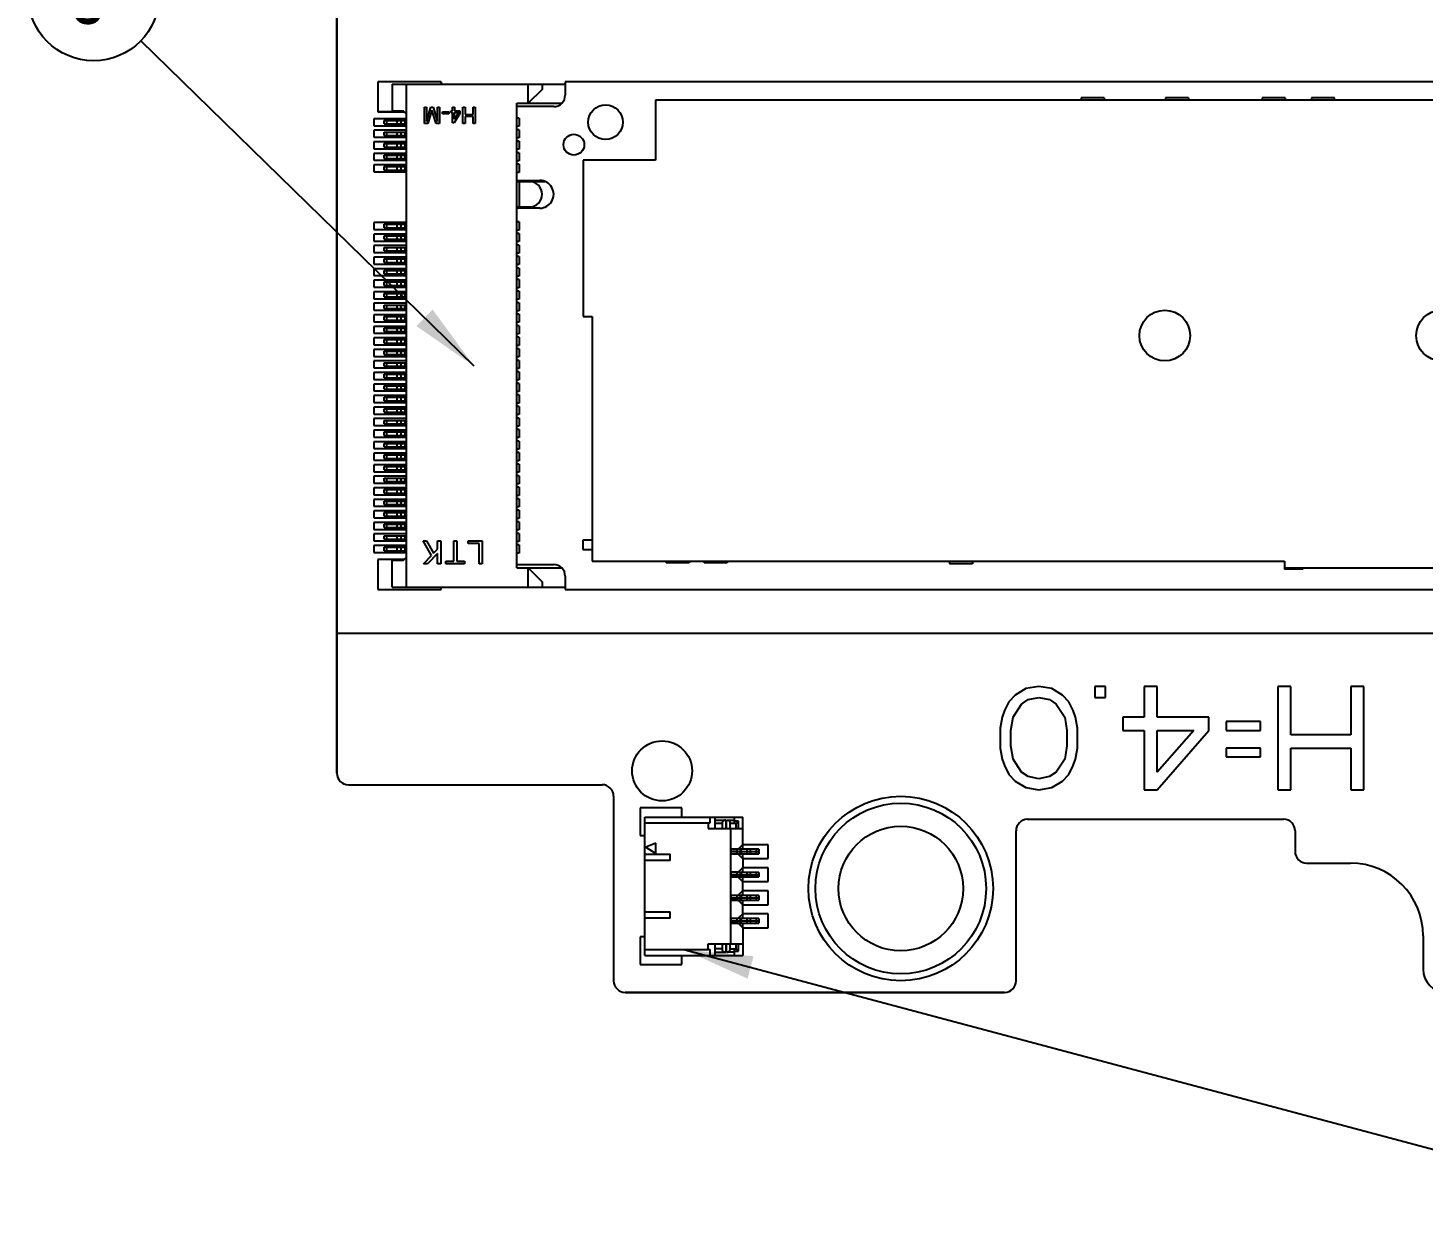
# Model space of a CAD drawing. Header units: millimetres. Extents: x 0 to 594, y 0 to 420.
# Drawn here: x 405.7 to 466.2, y 246.9 to 298.7 of the extents above; entities that cross this region are included whole.
import ezdxf

# ---------------------------------------------------------------- set-up
doc = ezdxf.new("R2010")
doc.units = ezdxf.units.MM
doc.header["$LTSCALE"] = 32.67
doc.layers.get('0').update_dxf_attribs({"linetype": 'CONTINUOUS'})
for name, color, linetype in [('20_ALL_FEATURES', 7, 'CONTINUOUS'), ('ASSEM_MEM', 7, 'CONTINUOUS'), ('COLOR20', 7, 'CONTINUOUS')]:
    doc.layers.add(name, color=color, linetype=linetype)
doc.styles.get("Standard").update_dxf_attribs({"font": 'txt', "width": 0.8})
doc.dimstyles.get("Standard").update_dxf_attribs({"dimtxt": 2.5, "dimasz": 3, "dimexe": 1.5, "dimexo": 1.2, "dimtad": 1, "dimdsep": 46, "dimtxsty": 'STANDARD', "dimblk": '_FILLED', "dimblk1": '_FILLED', "dimblk2": '_FILLED', "dimcen": 0.09, "dimazin": 2, "dimtol": 1, "dimtp": 0.01, "dimtm": 0.01, "dimtfac": 1, "dimtofl": 0, "dimtmove": 0, "dimatfit": 3, "dimldrblk": '_FILLED', "dimfxl": 1, "dimtolj": 1, "dimarcsym": 0})

# ---------------------------------------------------------------- blocks, each defined once
blk = doc.blocks.new('_FILLED')
at = {"color": 0, "linetype": 'BYBLOCK'}
blk.add_solid([(0, 0), (-1, 0.167), (-1, -0.167)], dxfattribs=at)
blk = doc.blocks.new('BALLOON_BL8', base_point=(408.598, 300.151))
at = {"color": 7, "linetype": 'CONTINUOUS'}
blk.add_circle((408.598, 300.151), 2.851, dxfattribs=at)
at = {"color": 7, "linetype": 'CONTINUOUS', "insert": (407.598, 301.401), "char_height": 2.5, "width": 2, "attachment_point": 1, "line_spacing_factor": 0.9}
blk.add_mtext('3', dxfattribs=at)

msp = doc.modelspace()

# ---------------------------------------------------------------- linework, layer by layer
at = {"color": 7, "linetype": 'CONTINUOUS'}
for p, q in [((419.147, 327.415), (419.147, 266.415)), ((419.647, 265.915), (430.647, 265.915)), ((431.147, 265.415), (431.147, 257.415)), ((449.097, 264.415), (460.197, 264.415)), ((448.597, 257.415), (448.597, 263.915)), ((460.697, 263.915), (460.697, 263.015)), ((461.197, 262.515), (463.097, 262.515)), ((466.247, 259.365), (466.247, 257.915)), ((431.647, 256.915), (448.097, 256.915))]:
    msp.add_line(p, q, dxfattribs=at)
msp.add_circle((433.247, 266.515), 1.3, dxfattribs=at)
for centre, radius, start, end in [((419.647, 266.415), 0.5, 180, 270), ((430.647, 265.415), 0.5, 0, 90), ((449.097, 263.915), 0.5, 90, 180), ((460.197, 263.915), 0.5, 0, 90), ((461.197, 263.015), 0.5, 180, 270), ((463.097, 259.365), 3.15, 0, 90), ((467.247, 257.915), 1, 180, 270), ((431.647, 257.415), 0.5, 180, 270), ((448.097, 257.415), 0.5, 270, 360)]:
    msp.add_arc(centre, radius, start, end, dxfattribs=at)
at = {"layer": '20_ALL_FEATURES', "color": 7, "linetype": 'CONTINUOUS', "true_color": 0xffab00}
for p, q in [((420.922, 296.385), (420.922, 295.085)), ((423.672, 296.385), (420.922, 296.385)), ((423.672, 296.385), (423.672, 296.285)), ((420.747, 294.785), (420.747, 294.485)), ((422.167, 294.785), (420.747, 294.785)), ((422.067, 295.085), (420.922, 295.085)), ((420.747, 294.485), (422.167, 294.485)), ((420.747, 294.285), (420.747, 293.985)), ((422.167, 294.285), (420.747, 294.285)), ((420.747, 293.985), (422.167, 293.985)), ((420.747, 293.785), (420.747, 293.485)), ((422.167, 293.785), (420.747, 293.785)), ((420.747, 293.485), (422.167, 293.485)), ((420.747, 293.285), (420.747, 292.985)), ((422.167, 293.285), (420.747, 293.285)), ((420.747, 292.985), (422.167, 292.985)), ((420.747, 292.785), (420.747, 292.485)), ((422.167, 292.785), (420.747, 292.785)), ((420.747, 292.485), (422.167, 292.485)), ((420.747, 290.285), (420.747, 289.985)), ((422.167, 290.285), (420.747, 290.285)), ((420.747, 289.985), (422.167, 289.985)), ((420.747, 289.785), (420.747, 289.485)), ((422.167, 289.785), (420.747, 289.785)), ((420.747, 289.485), (422.167, 289.485)), ((420.747, 289.285), (420.747, 288.985)), ((422.167, 289.285), (420.747, 289.285)), ((420.747, 288.985), (422.167, 288.985)), ((420.747, 288.785), (420.747, 288.485)), ((422.167, 288.785), (420.747, 288.785)), ((420.747, 288.485), (422.167, 288.485)), ((420.747, 288.285), (420.747, 287.985)), ((422.167, 288.285), (420.747, 288.285)), ((420.747, 287.985), (422.167, 287.985)), ((420.747, 287.785), (420.747, 287.485)), ((422.167, 287.785), (420.747, 287.785)), ((420.747, 287.485), (422.167, 287.485)), ((420.747, 287.285), (420.747, 286.985)), ((422.167, 287.285), (420.747, 287.285)), ((420.747, 286.985), (422.167, 286.985)), ((420.747, 286.785), (420.747, 286.485)), ((422.167, 286.785), (420.747, 286.785)), ((420.747, 286.485), (422.167, 286.485)), ((420.747, 286.285), (420.747, 285.985)), ((422.167, 286.285), (420.747, 286.285)), ((420.747, 285.985), (422.167, 285.985)), ((420.747, 285.785), (420.747, 285.485)), ((422.167, 285.785), (420.747, 285.785)), ((420.747, 285.485), (422.167, 285.485)), ((420.747, 285.285), (420.747, 284.985)), ((422.167, 285.285), (420.747, 285.285)), ((420.747, 284.985), (422.167, 284.985)), ((420.747, 284.785), (420.747, 284.485)), ((422.167, 284.785), (420.747, 284.785)), ((420.747, 284.485), (422.167, 284.485)), ((420.747, 284.285), (420.747, 283.985)), ((422.167, 284.285), (420.747, 284.285)), ((420.747, 283.985), (422.167, 283.985)), ((420.747, 283.785), (420.747, 283.485)), ((422.167, 283.785), (420.747, 283.785)), ((420.747, 283.485), (422.167, 283.485)), ((420.747, 283.285), (420.747, 282.985)), ((422.167, 283.285), (420.747, 283.285)), ((420.747, 282.985), (422.167, 282.985)), ((420.747, 282.785), (420.747, 282.485)), ((422.167, 282.785), (420.747, 282.785)), ((420.747, 282.485), (422.167, 282.485)), ((420.747, 282.285), (420.747, 281.985)), ((422.167, 282.285), (420.747, 282.285)), ((420.747, 281.985), (422.167, 281.985)), ((420.747, 281.785), (420.747, 281.485)), ((422.167, 281.785), (420.747, 281.785)), ((420.747, 281.485), (422.167, 281.485)), ((420.747, 281.285), (420.747, 280.985)), ((422.167, 281.285), (420.747, 281.285)), ((420.747, 280.985), (422.167, 280.985)), ((420.747, 280.785), (420.747, 280.485)), ((422.167, 280.785), (420.747, 280.785)), ((420.747, 280.485), (422.167, 280.485)), ((420.747, 280.285), (420.747, 279.985)), ((422.167, 280.285), (420.747, 280.285)), ((420.747, 279.985), (422.167, 279.985)), ((420.747, 279.785), (420.747, 279.485)), ((422.167, 279.785), (420.747, 279.785)), ((420.747, 279.485), (422.167, 279.485)), ((420.747, 279.285), (420.747, 278.985)), ((422.167, 279.285), (420.747, 279.285)), ((420.747, 278.985), (422.167, 278.985)), ((420.747, 278.785), (420.747, 278.485)), ((422.167, 278.785), (420.747, 278.785)), ((420.747, 278.485), (422.167, 278.485)), ((420.747, 278.285), (420.747, 277.985)), ((422.167, 278.285), (420.747, 278.285)), ((420.747, 277.985), (422.167, 277.985)), ((420.747, 277.785), (420.747, 277.485)), ((422.167, 277.785), (420.747, 277.785)), ((420.747, 277.485), (422.167, 277.485)), ((420.747, 277.285), (420.747, 276.985)), ((422.167, 277.285), (420.747, 277.285)), ((420.747, 276.985), (422.167, 276.985)), ((420.747, 276.785), (420.747, 276.485)), ((422.167, 276.785), (420.747, 276.785)), ((420.747, 276.485), (422.167, 276.485)), ((420.747, 276.285), (420.747, 275.985)), ((422.167, 276.285), (420.747, 276.285)), ((420.747, 275.985), (422.167, 275.985)), ((420.922, 275.685), (420.922, 274.385)), ((422.067, 275.685), (420.922, 275.685)), ((420.922, 274.385), (423.672, 274.385)), ((423.672, 274.385), (423.672, 274.485))]:
    msp.add_line(p, q, dxfattribs=at)
at = {"layer": '20_ALL_FEATURES', "color": 7, "linetype": 'CONTINUOUS'}
for p, q in [((421.547, 296.285), (421.547, 295.135)), ((421.547, 296.285), (429.047, 296.285)), ((422.167, 274.485), (422.167, 296.285)), ((427.447, 295.46), (427.447, 296.285)), ((428.047, 296.06), (427.447, 295.46)), ((428.047, 296.285), (428.047, 296.06)), ((429.047, 296.385), (429.047, 295.81)), ((505.047, 296.385), (429.047, 296.385)), ((422.947, 294.585), (422.947, 295.285)), ((422.947, 295.285), (423.034, 295.285)), ((423.034, 295.285), (423.034, 294.663)), ((423.034, 294.663), (423.223, 295.285)), ((423.223, 295.285), (423.317, 295.285)), ((423.317, 295.285), (423.507, 294.663)), ((423.507, 294.663), (423.507, 295.285)), ((423.507, 295.285), (423.593, 295.285)), ((423.593, 295.285), (423.593, 294.585)), ((424.159, 295.131), (424.159, 295.285)), ((424.159, 295.285), (424.245, 295.285)), ((424.245, 295.285), (424.245, 295.131)), ((424.607, 294.585), (424.607, 295.285)), ((424.607, 295.285), (424.703, 295.285)), ((424.703, 295.285), (424.703, 294.968)), ((425.052, 294.968), (425.052, 295.285)), ((425.052, 295.285), (425.147, 295.285)), ((425.147, 295.285), (425.147, 294.585)), ((426.947, 275.31), (426.947, 295.46)), ((426.947, 295.46), (428.896, 295.46)), ((428.547, 295.31), (426.947, 295.31)), ((432.962, 295.585), (432.962, 292.99)), ((489.707, 295.585), (432.962, 295.585)), ((451.422, 295.685), (451.422, 295.585)), ((452.422, 295.685), (451.422, 295.685)), ((452.422, 295.685), (452.422, 295.585)), ((455.072, 295.685), (455.072, 295.585)), ((456.072, 295.685), (455.072, 295.685)), ((456.072, 295.685), (456.072, 295.585)), ((459.272, 295.685), (459.272, 295.585)), ((460.272, 295.685), (459.272, 295.685)), ((460.272, 295.685), (460.272, 295.585)), ((421.197, 294.56), (421.197, 294.71)), ((421.197, 294.71), (422.167, 294.71)), ((421.297, 294.71), (421.297, 294.56)), ((421.547, 295.135), (422.017, 295.135)), ((421.762, 294.56), (421.762, 294.71)), ((421.92, 294.71), (421.92, 294.56)), ((422.167, 294.985), (422.017, 295.135)), ((422.106, 294.56), (422.106, 294.71)), ((422.117, 294.56), (422.117, 294.71)), ((422.147, 294.56), (422.147, 294.71)), ((423.269, 295.156), (423.096, 294.585)), ((423.445, 294.585), (423.269, 295.156)), ((423.732, 295.004), (423.732, 295.084)), ((423.732, 295.084), (424, 295.084)), ((424, 295.004), (423.732, 295.004)), ((424, 295.084), (424, 295.004)), ((424.08, 295.058), (424.08, 295.131)), ((424.08, 295.131), (424.159, 295.131)), ((424.159, 295.058), (424.08, 295.058)), ((424.159, 294.614), (424.159, 295.058)), ((424.482, 295.019), (424.234, 294.614)), ((424.245, 295.131), (424.482, 295.131)), ((424.245, 294.763), (424.245, 295.058)), ((424.245, 294.763), (424.427, 295.058)), ((424.245, 295.058), (424.427, 295.058)), ((424.482, 295.131), (424.482, 295.019)), ((424.703, 294.968), (425.052, 294.968)), ((424.703, 294.882), (424.703, 294.585)), ((425.052, 294.882), (424.703, 294.882)), ((425.052, 294.585), (425.052, 294.882)), ((427.047, 294.81), (426.947, 294.81)), ((427.047, 294.81), (427.047, 294.46)), ((421.197, 294.56), (422.106, 294.56)), ((421.197, 294.06), (421.197, 294.21)), ((421.197, 294.21), (422.167, 294.21)), ((421.197, 294.06), (422.106, 294.06)), ((421.297, 294.21), (421.297, 294.06)), ((421.762, 294.06), (421.762, 294.21)), ((421.92, 294.21), (421.92, 294.06)), ((422.106, 294.06), (422.106, 294.21)), ((422.117, 294.56), (422.167, 294.56)), ((422.117, 294.06), (422.117, 294.21)), ((422.117, 294.06), (422.167, 294.06)), ((422.147, 294.06), (422.147, 294.21)), ((423.096, 294.585), (422.947, 294.585)), ((423.593, 294.585), (423.445, 294.585)), ((424.234, 294.614), (424.159, 294.614)), ((424.703, 294.585), (424.607, 294.585)), ((425.147, 294.585), (425.052, 294.585)), ((427.047, 294.46), (426.947, 294.46)), ((427.047, 294.31), (426.947, 294.31)), ((427.047, 294.31), (427.047, 293.96)), ((421.197, 293.56), (421.197, 293.71)), ((421.197, 293.71), (422.167, 293.71)), ((421.197, 293.56), (422.106, 293.56)), ((421.297, 293.71), (421.297, 293.56)), ((421.762, 293.56), (421.762, 293.71)), ((421.92, 293.71), (421.92, 293.56)), ((422.106, 293.56), (422.106, 293.71)), ((422.117, 293.56), (422.117, 293.71)), ((422.117, 293.56), (422.167, 293.56)), ((422.147, 293.56), (422.147, 293.71)), ((427.047, 293.96), (426.947, 293.96)), ((427.047, 293.81), (426.947, 293.81)), ((427.047, 293.46), (426.947, 293.46)), ((427.047, 293.81), (427.047, 293.46)), ((421.197, 293.06), (421.197, 293.21)), ((421.197, 293.21), (422.167, 293.21)), ((421.197, 293.06), (422.106, 293.06)), ((421.297, 293.21), (421.297, 293.06)), ((421.762, 293.06), (421.762, 293.21)), ((421.92, 293.21), (421.92, 293.06)), ((422.106, 293.06), (422.106, 293.21)), ((422.117, 293.06), (422.117, 293.21)), ((422.117, 293.06), (422.167, 293.06)), ((422.147, 293.06), (422.147, 293.21)), ((427.047, 293.31), (426.947, 293.31)), ((427.047, 292.96), (426.947, 292.96)), ((427.047, 293.31), (427.047, 292.96)), ((429.832, 292.99), (429.832, 286.21)), ((432.962, 292.99), (429.832, 292.99)), ((421.197, 292.56), (421.197, 292.71)), ((421.197, 292.71), (422.167, 292.71)), ((421.197, 292.56), (422.106, 292.56)), ((421.297, 292.71), (421.297, 292.56)), ((421.762, 292.56), (421.762, 292.71)), ((421.92, 292.71), (421.92, 292.56)), ((422.106, 292.56), (422.106, 292.71)), ((422.117, 292.56), (422.117, 292.71)), ((422.117, 292.56), (422.167, 292.56)), ((422.147, 292.56), (422.147, 292.71)), ((427.047, 292.81), (426.947, 292.81)), ((427.047, 292.46), (426.947, 292.46)), ((427.047, 292.81), (427.047, 292.46)), ((426.947, 292.11), (427.947, 292.11)), ((426.947, 292.06), (428.177, 292.06)), ((427.047, 292.06), (427.047, 290.96)), ((426.947, 290.96), (427.497, 290.96)), ((427.947, 290.91), (426.947, 290.91)), ((421.197, 290.06), (421.197, 290.21)), ((421.197, 290.21), (422.167, 290.21)), ((421.197, 290.06), (422.106, 290.06)), ((421.297, 290.21), (421.297, 290.06)), ((421.762, 290.06), (421.762, 290.21)), ((421.92, 290.21), (421.92, 290.06)), ((422.106, 290.06), (422.106, 290.21)), ((422.117, 290.06), (422.117, 290.21)), ((422.117, 290.06), (422.167, 290.06)), ((422.147, 290.06), (422.147, 290.21)), ((427.047, 290.31), (426.947, 290.31)), ((427.047, 289.96), (426.947, 289.96)), ((427.047, 289.81), (426.947, 289.81)), ((427.047, 290.31), (427.047, 289.96)), ((427.047, 289.81), (427.047, 289.46)), ((421.197, 289.56), (421.197, 289.71)), ((421.197, 289.71), (422.167, 289.71)), ((421.197, 289.56), (422.106, 289.56)), ((421.197, 289.06), (421.197, 289.21)), ((421.197, 289.21), (422.167, 289.21)), ((421.297, 289.71), (421.297, 289.56)), ((421.297, 289.21), (421.297, 289.06)), ((421.762, 289.56), (421.762, 289.71)), ((421.762, 289.06), (421.762, 289.21)), ((421.92, 289.71), (421.92, 289.56)), ((421.92, 289.21), (421.92, 289.06)), ((422.106, 289.56), (422.106, 289.71)), ((422.106, 289.06), (422.106, 289.21)), ((422.117, 289.56), (422.117, 289.71)), ((422.117, 289.56), (422.167, 289.56)), ((422.117, 289.06), (422.117, 289.21)), ((422.147, 289.56), (422.147, 289.71)), ((422.147, 289.06), (422.147, 289.21)), ((427.047, 289.46), (426.947, 289.46)), ((427.047, 289.31), (426.947, 289.31)), ((427.047, 289.31), (427.047, 288.96)), ((421.197, 289.06), (422.106, 289.06)), ((421.197, 288.56), (421.197, 288.71)), ((421.197, 288.71), (422.167, 288.71)), ((421.297, 288.71), (421.297, 288.56)), ((421.762, 288.56), (421.762, 288.71)), ((421.92, 288.71), (421.92, 288.56)), ((422.106, 288.56), (422.106, 288.71)), ((422.117, 289.06), (422.167, 289.06)), ((422.117, 288.56), (422.117, 288.71)), ((422.147, 288.56), (422.147, 288.71)), ((427.047, 288.96), (426.947, 288.96)), ((427.047, 288.81), (426.947, 288.81)), ((427.047, 288.81), (427.047, 288.46)), ((421.197, 288.56), (422.106, 288.56)), ((421.197, 288.06), (421.197, 288.21)), ((421.197, 288.21), (422.167, 288.21)), ((421.197, 288.06), (422.106, 288.06)), ((421.297, 288.21), (421.297, 288.06)), ((421.762, 288.06), (421.762, 288.21)), ((421.92, 288.21), (421.92, 288.06)), ((422.106, 288.06), (422.106, 288.21)), ((422.117, 288.56), (422.167, 288.56)), ((422.117, 288.06), (422.117, 288.21)), ((422.117, 288.06), (422.167, 288.06)), ((422.147, 288.06), (422.147, 288.21)), ((427.047, 288.46), (426.947, 288.46)), ((427.047, 288.31), (426.947, 288.31)), ((427.047, 288.31), (427.047, 287.96)), ((421.197, 287.56), (421.197, 287.71)), ((421.197, 287.71), (422.167, 287.71)), ((421.197, 287.56), (422.106, 287.56)), ((421.297, 287.71), (421.297, 287.56)), ((421.762, 287.56), (421.762, 287.71)), ((421.92, 287.71), (421.92, 287.56)), ((422.106, 287.56), (422.106, 287.71)), ((422.117, 287.56), (422.117, 287.71)), ((422.117, 287.56), (422.167, 287.56)), ((422.147, 287.56), (422.147, 287.71)), ((427.047, 287.96), (426.947, 287.96)), ((427.047, 287.81), (426.947, 287.81)), ((427.047, 287.46), (426.947, 287.46)), ((427.047, 287.81), (427.047, 287.46)), ((421.197, 287.06), (421.197, 287.21)), ((421.197, 287.21), (422.167, 287.21)), ((421.197, 287.06), (422.106, 287.06)), ((421.297, 287.21), (421.297, 287.06)), ((421.762, 287.06), (421.762, 287.21)), ((421.92, 287.21), (421.92, 287.06)), ((422.106, 287.06), (422.106, 287.21)), ((422.117, 287.06), (422.117, 287.21)), ((422.117, 287.06), (422.167, 287.06)), ((422.147, 287.06), (422.147, 287.21)), ((427.047, 287.31), (426.947, 287.31)), ((427.047, 286.96), (426.947, 286.96)), ((427.047, 286.81), (426.947, 286.81)), ((427.047, 287.31), (427.047, 286.96)), ((427.047, 286.81), (427.047, 286.46)), ((421.197, 286.56), (421.197, 286.71)), ((421.197, 286.71), (422.167, 286.71)), ((421.197, 286.56), (422.106, 286.56)), ((421.197, 286.06), (421.197, 286.21)), ((421.197, 286.21), (422.167, 286.21)), ((421.297, 286.71), (421.297, 286.56)), ((421.297, 286.21), (421.297, 286.06)), ((421.762, 286.56), (421.762, 286.71)), ((421.762, 286.06), (421.762, 286.21)), ((421.92, 286.71), (421.92, 286.56)), ((421.92, 286.21), (421.92, 286.06)), ((422.106, 286.56), (422.106, 286.71)), ((422.106, 286.06), (422.106, 286.21)), ((422.117, 286.56), (422.117, 286.71)), ((422.117, 286.56), (422.167, 286.56)), ((422.117, 286.06), (422.117, 286.21)), ((422.147, 286.56), (422.147, 286.71)), ((422.147, 286.06), (422.147, 286.21)), ((427.047, 286.46), (426.947, 286.46)), ((427.047, 286.31), (426.947, 286.31)), ((427.047, 286.31), (427.047, 285.96)), ((429.832, 286.21), (430.217, 286.21)), ((430.217, 286.21), (430.217, 275.61)), ((421.197, 286.06), (422.106, 286.06)), ((421.197, 285.56), (421.197, 285.71)), ((421.197, 285.71), (422.167, 285.71)), ((421.297, 285.71), (421.297, 285.56)), ((421.762, 285.56), (421.762, 285.71)), ((421.92, 285.71), (421.92, 285.56)), ((422.106, 285.56), (422.106, 285.71)), ((422.117, 286.06), (422.167, 286.06)), ((422.117, 285.56), (422.117, 285.71)), ((422.147, 285.56), (422.147, 285.71)), ((427.047, 285.96), (426.947, 285.96)), ((427.047, 285.81), (426.947, 285.81)), ((427.047, 285.81), (427.047, 285.46)), ((421.197, 285.56), (422.106, 285.56)), ((421.197, 285.06), (421.197, 285.21)), ((421.197, 285.21), (422.167, 285.21)), ((421.197, 285.06), (422.106, 285.06)), ((421.297, 285.21), (421.297, 285.06)), ((421.762, 285.06), (421.762, 285.21)), ((421.92, 285.21), (421.92, 285.06)), ((422.106, 285.06), (422.106, 285.21)), ((422.117, 285.56), (422.167, 285.56)), ((422.117, 285.06), (422.117, 285.21)), ((422.117, 285.06), (422.167, 285.06)), ((422.147, 285.06), (422.147, 285.21)), ((427.047, 285.46), (426.947, 285.46)), ((427.047, 285.31), (426.947, 285.31)), ((427.047, 284.96), (426.947, 284.96)), ((427.047, 285.31), (427.047, 284.96)), ((421.197, 284.56), (421.197, 284.71)), ((421.197, 284.71), (422.167, 284.71)), ((421.197, 284.56), (422.106, 284.56)), ((421.297, 284.71), (421.297, 284.56)), ((421.762, 284.56), (421.762, 284.71)), ((421.92, 284.71), (421.92, 284.56)), ((422.106, 284.56), (422.106, 284.71)), ((422.117, 284.56), (422.117, 284.71)), ((422.117, 284.56), (422.167, 284.56)), ((422.147, 284.56), (422.147, 284.71)), ((427.047, 284.81), (426.947, 284.81)), ((427.047, 284.46), (426.947, 284.46)), ((427.047, 284.81), (427.047, 284.46)), ((421.197, 284.06), (421.197, 284.21)), ((421.197, 284.21), (422.167, 284.21)), ((421.197, 284.06), (422.106, 284.06)), ((421.297, 284.21), (421.297, 284.06)), ((421.762, 284.06), (421.762, 284.21)), ((421.92, 284.21), (421.92, 284.06)), ((422.106, 284.06), (422.106, 284.21)), ((422.117, 284.06), (422.117, 284.21)), ((422.117, 284.06), (422.167, 284.06)), ((422.147, 284.06), (422.147, 284.21)), ((427.047, 284.31), (426.947, 284.31)), ((427.047, 283.96), (426.947, 283.96)), ((427.047, 283.81), (426.947, 283.81)), ((427.047, 284.31), (427.047, 283.96)), ((427.047, 283.81), (427.047, 283.46)), ((421.197, 283.56), (421.197, 283.71)), ((421.197, 283.71), (422.167, 283.71)), ((421.197, 283.56), (422.106, 283.56)), ((421.197, 283.06), (421.197, 283.21)), ((421.197, 283.21), (422.167, 283.21)), ((421.297, 283.71), (421.297, 283.56)), ((421.297, 283.21), (421.297, 283.06)), ((421.762, 283.56), (421.762, 283.71)), ((421.762, 283.06), (421.762, 283.21)), ((421.92, 283.71), (421.92, 283.56)), ((421.92, 283.21), (421.92, 283.06)), ((422.106, 283.56), (422.106, 283.71)), ((422.106, 283.06), (422.106, 283.21)), ((422.117, 283.56), (422.117, 283.71)), ((422.117, 283.56), (422.167, 283.56)), ((422.117, 283.06), (422.117, 283.21)), ((422.147, 283.56), (422.147, 283.71)), ((422.147, 283.06), (422.147, 283.21)), ((427.047, 283.46), (426.947, 283.46)), ((427.047, 283.31), (426.947, 283.31)), ((427.047, 283.31), (427.047, 282.96)), ((421.197, 283.06), (422.106, 283.06)), ((421.197, 282.56), (421.197, 282.71)), ((421.197, 282.71), (422.167, 282.71)), ((421.197, 282.56), (422.106, 282.56)), ((421.297, 282.71), (421.297, 282.56)), ((421.762, 282.56), (421.762, 282.71)), ((421.92, 282.71), (421.92, 282.56)), ((422.106, 282.56), (422.106, 282.71)), ((422.117, 283.06), (422.167, 283.06)), ((422.117, 282.56), (422.117, 282.71)), ((422.117, 282.56), (422.167, 282.56)), ((422.147, 282.56), (422.147, 282.71)), ((427.047, 282.96), (426.947, 282.96)), ((427.047, 282.81), (426.947, 282.81)), ((427.047, 282.81), (427.047, 282.46)), ((421.197, 282.06), (421.197, 282.21)), ((421.197, 282.21), (422.167, 282.21)), ((421.197, 282.06), (422.106, 282.06)), ((421.297, 282.21), (421.297, 282.06)), ((421.762, 282.06), (421.762, 282.21)), ((421.92, 282.21), (421.92, 282.06)), ((422.106, 282.06), (422.106, 282.21)), ((422.117, 282.06), (422.117, 282.21)), ((422.117, 282.06), (422.167, 282.06)), ((422.147, 282.06), (422.147, 282.21)), ((427.047, 282.46), (426.947, 282.46)), ((427.047, 282.31), (426.947, 282.31)), ((427.047, 281.96), (426.947, 281.96)), ((427.047, 282.31), (427.047, 281.96)), ((421.197, 281.56), (421.197, 281.71)), ((421.197, 281.71), (422.167, 281.71)), ((421.197, 281.56), (422.106, 281.56)), ((421.297, 281.71), (421.297, 281.56)), ((421.762, 281.56), (421.762, 281.71)), ((421.92, 281.71), (421.92, 281.56)), ((422.106, 281.56), (422.106, 281.71)), ((422.117, 281.56), (422.117, 281.71)), ((422.117, 281.56), (422.167, 281.56)), ((422.147, 281.56), (422.147, 281.71)), ((427.047, 281.81), (426.947, 281.81)), ((427.047, 281.46), (426.947, 281.46)), ((427.047, 281.81), (427.047, 281.46)), ((421.197, 281.06), (421.197, 281.21)), ((421.197, 281.21), (422.167, 281.21)), ((421.197, 281.06), (422.106, 281.06)), ((421.297, 281.21), (421.297, 281.06)), ((421.762, 281.06), (421.762, 281.21)), ((421.92, 281.21), (421.92, 281.06)), ((422.106, 281.06), (422.106, 281.21)), ((422.117, 281.06), (422.117, 281.21)), ((422.117, 281.06), (422.167, 281.06)), ((422.147, 281.06), (422.147, 281.21)), ((427.047, 281.31), (426.947, 281.31)), ((427.047, 280.96), (426.947, 280.96)), ((427.047, 280.81), (426.947, 280.81)), ((427.047, 281.31), (427.047, 280.96)), ((427.047, 280.81), (427.047, 280.46)), ((421.197, 280.56), (421.197, 280.71)), ((421.197, 280.71), (422.167, 280.71)), ((421.197, 280.56), (422.106, 280.56)), ((421.197, 280.06), (421.197, 280.21)), ((421.197, 280.21), (422.167, 280.21)), ((421.297, 280.71), (421.297, 280.56)), ((421.297, 280.21), (421.297, 280.06)), ((421.762, 280.56), (421.762, 280.71)), ((421.762, 280.06), (421.762, 280.21)), ((421.92, 280.71), (421.92, 280.56)), ((421.92, 280.21), (421.92, 280.06)), ((422.106, 280.56), (422.106, 280.71)), ((422.106, 280.06), (422.106, 280.21)), ((422.117, 280.56), (422.117, 280.71)), ((422.117, 280.56), (422.167, 280.56)), ((422.117, 280.06), (422.117, 280.21)), ((422.147, 280.56), (422.147, 280.71)), ((422.147, 280.06), (422.147, 280.21)), ((427.047, 280.46), (426.947, 280.46)), ((427.047, 280.31), (426.947, 280.31)), ((427.047, 280.31), (427.047, 279.96)), ((421.197, 280.06), (422.106, 280.06)), ((421.197, 279.56), (421.197, 279.71)), ((421.197, 279.71), (422.167, 279.71)), ((421.197, 279.56), (422.106, 279.56)), ((421.297, 279.71), (421.297, 279.56)), ((421.762, 279.56), (421.762, 279.71)), ((421.92, 279.71), (421.92, 279.56)), ((422.106, 279.56), (422.106, 279.71)), ((422.117, 280.06), (422.167, 280.06)), ((422.117, 279.56), (422.117, 279.71)), ((422.117, 279.56), (422.167, 279.56)), ((422.147, 279.56), (422.147, 279.71)), ((427.047, 279.96), (426.947, 279.96)), ((427.047, 279.81), (426.947, 279.81)), ((427.047, 279.81), (427.047, 279.46)), ((421.197, 279.06), (421.197, 279.21)), ((421.197, 279.21), (422.167, 279.21)), ((421.197, 279.06), (422.106, 279.06)), ((421.297, 279.21), (421.297, 279.06)), ((421.762, 279.06), (421.762, 279.21)), ((421.92, 279.21), (421.92, 279.06)), ((422.106, 279.06), (422.106, 279.21)), ((422.117, 279.06), (422.117, 279.21)), ((422.117, 279.06), (422.167, 279.06)), ((422.147, 279.06), (422.147, 279.21)), ((427.047, 279.46), (426.947, 279.46)), ((427.047, 279.31), (426.947, 279.31)), ((427.047, 278.96), (426.947, 278.96)), ((427.047, 279.31), (427.047, 278.96)), ((421.197, 278.56), (421.197, 278.71)), ((421.197, 278.71), (422.167, 278.71)), ((421.197, 278.56), (422.106, 278.56)), ((421.297, 278.71), (421.297, 278.56)), ((421.762, 278.56), (421.762, 278.71)), ((421.92, 278.71), (421.92, 278.56)), ((422.106, 278.56), (422.106, 278.71)), ((422.117, 278.56), (422.117, 278.71)), ((422.117, 278.56), (422.167, 278.56)), ((422.147, 278.56), (422.147, 278.71)), ((427.047, 278.81), (426.947, 278.81)), ((427.047, 278.46), (426.947, 278.46)), ((427.047, 278.31), (426.947, 278.31)), ((427.047, 278.81), (427.047, 278.46)), ((427.047, 278.31), (427.047, 277.96)), ((421.197, 278.06), (421.197, 278.21)), ((421.197, 278.21), (422.167, 278.21)), ((421.197, 278.06), (422.106, 278.06)), ((421.197, 277.56), (421.197, 277.71)), ((421.197, 277.71), (422.167, 277.71)), ((421.297, 278.21), (421.297, 278.06)), ((421.297, 277.71), (421.297, 277.56)), ((421.762, 278.06), (421.762, 278.21)), ((421.762, 277.56), (421.762, 277.71)), ((421.92, 278.21), (421.92, 278.06)), ((421.92, 277.71), (421.92, 277.56)), ((422.106, 278.06), (422.106, 278.21)), ((422.106, 277.56), (422.106, 277.71)), ((422.117, 278.06), (422.117, 278.21)), ((422.117, 278.06), (422.167, 278.06)), ((422.117, 277.56), (422.117, 277.71)), ((422.147, 278.06), (422.147, 278.21)), ((422.147, 277.56), (422.147, 277.71)), ((427.047, 277.96), (426.947, 277.96)), ((427.047, 277.81), (426.947, 277.81)), ((427.047, 277.81), (427.047, 277.46)), ((421.197, 277.56), (422.106, 277.56)), ((421.197, 277.06), (421.197, 277.21)), ((421.197, 277.21), (422.167, 277.21)), ((421.297, 277.21), (421.297, 277.06)), ((421.762, 277.06), (421.762, 277.21)), ((421.92, 277.21), (421.92, 277.06)), ((422.106, 277.06), (422.106, 277.21)), ((422.117, 277.56), (422.167, 277.56)), ((422.117, 277.06), (422.117, 277.21)), ((422.147, 277.06), (422.147, 277.21)), ((427.047, 277.46), (426.947, 277.46)), ((427.047, 277.31), (426.947, 277.31)), ((427.047, 277.31), (427.047, 276.96)), ((421.197, 277.06), (422.106, 277.06)), ((421.197, 276.56), (421.197, 276.71)), ((421.197, 276.71), (422.167, 276.71)), ((421.197, 276.56), (422.106, 276.56)), ((421.297, 276.71), (421.297, 276.56)), ((421.762, 276.56), (421.762, 276.71)), ((421.92, 276.71), (421.92, 276.56)), ((422.106, 276.56), (422.106, 276.71)), ((422.117, 277.06), (422.167, 277.06)), ((422.117, 276.56), (422.117, 276.71)), ((422.117, 276.56), (422.167, 276.56)), ((422.147, 276.56), (422.147, 276.71)), ((427.047, 276.96), (426.947, 276.96)), ((427.047, 276.81), (426.947, 276.81)), ((427.047, 276.81), (427.047, 276.46)), ((421.197, 276.06), (421.197, 276.21)), ((421.197, 276.21), (422.167, 276.21)), ((421.197, 276.06), (422.106, 276.06)), ((421.297, 276.21), (421.297, 276.06)), ((421.762, 276.06), (421.762, 276.21)), ((421.92, 276.21), (421.92, 276.06)), ((422.106, 276.06), (422.106, 276.21)), ((422.117, 276.06), (422.117, 276.21)), ((422.117, 276.06), (422.167, 276.06)), ((422.147, 276.06), (422.147, 276.21)), ((423.248, 275.849), (422.885, 276.485)), ((422.885, 276.485), (423.036, 276.485)), ((423.036, 276.485), (423.342, 275.946)), ((423.514, 275.943), (423.072, 275.485)), ((423.342, 275.946), (423.514, 276.126)), ((423.514, 276.126), (423.514, 276.485)), ((423.514, 276.485), (423.651, 276.485)), ((423.514, 275.485), (423.514, 275.943)), ((423.651, 276.485), (423.651, 275.485)), ((424.21, 275.606), (424.21, 276.485)), ((424.21, 276.485), (424.347, 276.485)), ((424.347, 276.485), (424.347, 275.606)), ((424.832, 276.366), (424.832, 276.485)), ((424.832, 276.485), (425.447, 276.485)), ((425.31, 276.366), (424.832, 276.366)), ((425.31, 275.485), (425.31, 276.366)), ((425.447, 276.485), (425.447, 275.485)), ((427.047, 276.46), (426.947, 276.46)), ((427.047, 276.31), (426.947, 276.31)), ((427.047, 275.96), (426.947, 275.96)), ((427.047, 276.31), (427.047, 275.96)), ((421.547, 274.485), (421.547, 275.635)), ((422.017, 275.635), (421.547, 275.635)), ((422.017, 275.635), (422.167, 275.785)), ((422.895, 275.485), (423.248, 275.849)), ((423.072, 275.485), (422.895, 275.485)), ((423.651, 275.485), (423.514, 275.485)), ((423.872, 275.485), (423.872, 275.606)), ((423.872, 275.606), (424.21, 275.606)), ((424.684, 275.485), (423.872, 275.485)), ((424.347, 275.606), (424.684, 275.606)), ((424.684, 275.606), (424.684, 275.485)), ((425.447, 275.485), (425.31, 275.485)), ((426.947, 275.46), (428.547, 275.46)), ((426.947, 275.31), (428.896, 275.31)), ((427.447, 274.485), (427.447, 275.31)), ((427.447, 275.31), (428.047, 274.71)), ((430.217, 275.61), (460.238, 275.61)), ((433.422, 275.61), (433.422, 275.535)), ((434.422, 275.535), (433.422, 275.535)), ((434.422, 275.61), (434.422, 275.535)), ((435.072, 275.61), (435.072, 275.535)), ((436.072, 275.535), (435.072, 275.535)), ((436.072, 275.61), (436.072, 275.535)), ((445.712, 275.61), (445.712, 275.485)), ((446.712, 275.485), (445.712, 275.485)), ((446.712, 275.61), (446.712, 275.485)), ((460.238, 275.61), (460.238, 275.264)), ((460.238, 275.317), (469.901, 275.317)), ((461.038, 275.317), (461.038, 275.264)), ((428.047, 274.71), (428.047, 274.485)), ((429.047, 274.96), (429.047, 274.385)), ((461.038, 275.264), (460.238, 275.264)), ((421.547, 274.485), (429.047, 274.485)), ((429.047, 274.385), (505.047, 274.385))]:
    msp.add_line(p, q, dxfattribs=at)
at = {"layer": '20_ALL_FEATURES', "color": 7, "linetype": 'CONTINUOUS', "true_color": 0x0000cc}
for p, q in [((461.412, 295.685), (461.412, 295.585)), ((462.412, 295.685), (461.412, 295.685)), ((462.412, 295.585), (462.412, 295.685)), ((429.817, 276.51), (429.817, 276.11)), ((430.217, 276.51), (429.817, 276.51)), ((429.817, 276.11), (430.217, 276.11))]:
    msp.add_line(p, q, dxfattribs=at)
at = {"layer": '20_ALL_FEATURES', "color": 7, "linetype": 'CONTINUOUS'}
for centre, radius in [((430.797, 294.635), 0.75), ((443.597, 261.415), 3.7), ((443.597, 261.415), 2.7)]:
    msp.add_circle(centre, radius, dxfattribs=at)
at = {"layer": '20_ALL_FEATURES', "color": 7, "linetype": 'CONTINUOUS', "true_color": 0x0000cc}
msp.add_circle((429.422, 293.66), 0.45, dxfattribs=at)
at = {"layer": '20_ALL_FEATURES', "color": 7, "linetype": 'CONTINUOUS', "true_color": 0xffab00}
for centre in [(455.047, 285.385), (467.047, 285.385)]:
    msp.add_circle(centre, 1.1, dxfattribs=at)
at = {"layer": '20_ALL_FEATURES', "color": 7, "linetype": 'CONTINUOUS'}
for centre, radius, start, end in [((428.547, 295.81), 0.5, 269.99996, 0.00004), ((427.497, 291.51), 0.55, 270.00005, 90), ((427.947, 291.51), 0.6, 269.99926, 89.99964), ((428.547, 274.96), 0.5, 359.99996, 90.00004)]:
    msp.add_arc(centre, radius, start, end, dxfattribs=at)
at = {"layer": 'ASSEM_MEM', "color": 7, "linetype": 'CONTINUOUS'}
for p, q in [((419.147, 266.415), (419.147, 327.415)), ((419.647, 265.915), (430.647, 265.915)), ((431.147, 265.415), (431.147, 257.415)), ((449.097, 264.415), (460.197, 264.415)), ((448.597, 257.415), (448.597, 263.915)), ((460.697, 263.915), (460.697, 263.015)), ((461.197, 262.515), (463.097, 262.515)), ((466.247, 259.365), (466.247, 257.915)), ((448.097, 256.915), (431.647, 256.915))]:
    msp.add_line(p, q, dxfattribs=at)
at = {"layer": 'ASSEM_MEM', "color": 3, "linetype": 'CONTINUOUS'}
for p, q in [((420.922, 296.385), (420.922, 295.085)), ((423.672, 296.385), (420.922, 296.385)), ((423.672, 296.285), (423.672, 296.385)), ((420.747, 294.785), (420.747, 294.485)), ((422.167, 294.785), (420.747, 294.785)), ((420.922, 295.085), (422.067, 295.085)), ((420.747, 294.485), (422.167, 294.485)), ((420.747, 294.285), (420.747, 293.985)), ((422.167, 294.285), (420.747, 294.285)), ((420.747, 293.985), (422.167, 293.985)), ((420.747, 293.785), (420.747, 293.485)), ((422.167, 293.785), (420.747, 293.785)), ((420.747, 293.485), (422.167, 293.485)), ((420.747, 293.285), (420.747, 292.985)), ((422.167, 293.285), (420.747, 293.285)), ((420.747, 292.985), (422.167, 292.985)), ((420.747, 292.785), (420.747, 292.485)), ((422.167, 292.785), (420.747, 292.785)), ((420.747, 292.485), (422.167, 292.485)), ((420.747, 290.285), (420.747, 289.985)), ((422.167, 290.285), (420.747, 290.285)), ((420.747, 289.985), (422.167, 289.985)), ((420.747, 289.785), (420.747, 289.485)), ((422.167, 289.785), (420.747, 289.785)), ((420.747, 289.485), (422.167, 289.485)), ((420.747, 289.285), (420.747, 288.985)), ((422.167, 289.285), (420.747, 289.285)), ((420.747, 288.985), (422.167, 288.985)), ((420.747, 288.785), (420.747, 288.485)), ((422.167, 288.785), (420.747, 288.785)), ((420.747, 288.485), (422.167, 288.485)), ((420.747, 288.285), (420.747, 287.985)), ((422.167, 288.285), (420.747, 288.285)), ((420.747, 287.985), (422.167, 287.985)), ((420.747, 287.785), (420.747, 287.485)), ((422.167, 287.785), (420.747, 287.785)), ((420.747, 287.485), (422.167, 287.485)), ((420.747, 287.285), (420.747, 286.985)), ((422.167, 287.285), (420.747, 287.285)), ((420.747, 286.985), (422.167, 286.985)), ((420.747, 286.785), (420.747, 286.485)), ((422.167, 286.785), (420.747, 286.785)), ((420.747, 286.485), (422.167, 286.485)), ((420.747, 286.285), (420.747, 285.985)), ((422.167, 286.285), (420.747, 286.285)), ((420.747, 285.985), (422.167, 285.985)), ((420.747, 285.785), (420.747, 285.485)), ((422.167, 285.785), (420.747, 285.785)), ((420.747, 285.485), (422.167, 285.485)), ((420.747, 285.285), (420.747, 284.985)), ((422.167, 285.285), (420.747, 285.285)), ((420.747, 284.985), (422.167, 284.985)), ((420.747, 284.785), (420.747, 284.485)), ((422.167, 284.785), (420.747, 284.785)), ((420.747, 284.485), (422.167, 284.485)), ((420.747, 284.285), (420.747, 283.985)), ((422.167, 284.285), (420.747, 284.285)), ((420.747, 283.985), (422.167, 283.985)), ((420.747, 283.785), (420.747, 283.485)), ((422.167, 283.785), (420.747, 283.785)), ((420.747, 283.485), (422.167, 283.485)), ((420.747, 283.285), (420.747, 282.985)), ((422.167, 283.285), (420.747, 283.285)), ((420.747, 282.985), (422.167, 282.985)), ((420.747, 282.785), (420.747, 282.485)), ((422.167, 282.785), (420.747, 282.785)), ((420.747, 282.485), (422.167, 282.485)), ((420.747, 282.285), (420.747, 281.985)), ((422.167, 282.285), (420.747, 282.285)), ((420.747, 281.985), (422.167, 281.985)), ((420.747, 281.785), (420.747, 281.485)), ((422.167, 281.785), (420.747, 281.785)), ((420.747, 281.485), (422.167, 281.485)), ((420.747, 281.285), (420.747, 280.985)), ((422.167, 281.285), (420.747, 281.285)), ((420.747, 280.985), (422.167, 280.985)), ((420.747, 280.785), (420.747, 280.485)), ((422.167, 280.785), (420.747, 280.785)), ((420.747, 280.485), (422.167, 280.485)), ((420.747, 280.285), (420.747, 279.985)), ((422.167, 280.285), (420.747, 280.285)), ((420.747, 279.985), (422.167, 279.985)), ((420.747, 279.785), (420.747, 279.485)), ((422.167, 279.785), (420.747, 279.785)), ((420.747, 279.485), (422.167, 279.485)), ((420.747, 279.285), (420.747, 278.985)), ((422.167, 279.285), (420.747, 279.285)), ((420.747, 278.985), (422.167, 278.985)), ((420.747, 278.785), (420.747, 278.485)), ((422.167, 278.785), (420.747, 278.785)), ((420.747, 278.485), (422.167, 278.485)), ((420.747, 278.285), (420.747, 277.985)), ((422.167, 278.285), (420.747, 278.285)), ((420.747, 277.985), (422.167, 277.985)), ((420.747, 277.785), (420.747, 277.485)), ((422.167, 277.785), (420.747, 277.785)), ((420.747, 277.485), (422.167, 277.485)), ((420.747, 277.285), (420.747, 276.985)), ((422.167, 277.285), (420.747, 277.285)), ((420.747, 276.985), (422.167, 276.985)), ((420.747, 276.785), (420.747, 276.485)), ((422.167, 276.785), (420.747, 276.785)), ((420.747, 276.485), (422.167, 276.485)), ((420.747, 276.285), (420.747, 275.985)), ((422.167, 276.285), (420.747, 276.285)), ((420.747, 275.985), (422.167, 275.985)), ((420.922, 275.685), (420.922, 274.385)), ((422.067, 275.685), (420.922, 275.685)), ((420.922, 274.385), (423.672, 274.385)), ((423.672, 274.385), (423.672, 274.485)), ((419.147, 272.485), (524.075, 272.485)), ((449.025, 270.079), (448.558, 269.793)), ((449.585, 270.174), (449.025, 270.079)), ((450.145, 270.079), (449.585, 270.174)), ((450.611, 269.793), (450.145, 270.079)), ((452.011, 270.174), (452.011, 269.698)), ((452.478, 270.174), (452.011, 270.174)), ((452.478, 269.698), (452.478, 270.174)), ((454.158, 270.174), (454.158, 268.84)), ((454.718, 270.174), (454.158, 270.174)), ((454.718, 268.84), (454.718, 270.174)), ((460.505, 270.174), (459.945, 270.174)), ((459.945, 270.174), (459.945, 265.694)), ((460.505, 268.077), (460.505, 270.174)), ((463.678, 270.174), (463.118, 270.174)), ((463.118, 270.174), (463.118, 268.077)), ((463.678, 265.694), (463.678, 270.174)), ((448.278, 269.507), (448.091, 269.126)), ((448.558, 269.793), (448.278, 269.507)), ((448.465, 268.84), (448.838, 269.412)), ((448.838, 269.412), (449.118, 269.603)), ((449.118, 269.603), (449.585, 269.698)), ((449.585, 269.698), (450.051, 269.603)), ((450.051, 269.603), (450.331, 269.412)), ((450.331, 269.412), (450.705, 268.84)), ((450.891, 269.507), (450.611, 269.793)), ((451.078, 269.126), (450.891, 269.507)), ((452.011, 269.698), (452.478, 269.698)), ((447.998, 268.84), (447.905, 268.363)), ((448.091, 269.126), (447.998, 268.84)), ((448.371, 268.268), (448.465, 268.84)), ((450.705, 268.84), (450.798, 268.268)), ((451.171, 268.84), (451.078, 269.126)), ((451.265, 268.363), (451.171, 268.84)), ((453.225, 268.84), (453.225, 268.268)), ((454.158, 268.84), (453.225, 268.84)), ((456.958, 268.84), (454.718, 268.84)), ((456.958, 268.268), (456.958, 268.84)), ((459.198, 268.649), (457.705, 268.649)), ((457.705, 268.649), (457.705, 268.268)), ((459.198, 268.268), (459.198, 268.649)), ((447.905, 268.363), (447.905, 267.506)), ((448.371, 267.601), (448.371, 268.268)), ((450.798, 268.268), (450.798, 267.601)), ((451.265, 267.506), (451.265, 268.363)), ((453.225, 268.268), (454.158, 268.268)), ((454.158, 268.268), (454.158, 265.694)), ((454.718, 266.457), (454.718, 268.268)), ((454.718, 268.268), (456.305, 268.268)), ((454.718, 265.694), (456.958, 268.268)), ((456.305, 268.268), (454.718, 266.457)), ((457.705, 268.268), (459.198, 268.268)), ((463.118, 268.077), (460.505, 268.077)), ((447.905, 267.506), (447.998, 267.029)), ((448.465, 267.029), (448.371, 267.601)), ((450.798, 267.601), (450.705, 267.029)), ((451.171, 267.029), (451.265, 267.506)), ((459.198, 267.506), (457.705, 267.506)), ((457.705, 267.506), (457.705, 267.124)), ((459.198, 267.124), (459.198, 267.506)), ((460.505, 267.506), (463.118, 267.506)), ((460.505, 265.694), (460.505, 267.506)), ((463.118, 267.506), (463.118, 265.694)), ((447.998, 267.029), (448.091, 266.743)), ((448.838, 266.457), (448.465, 267.029)), ((450.705, 267.029), (450.331, 266.457)), ((451.078, 266.743), (451.171, 267.029)), ((457.705, 267.124), (459.198, 267.124)), ((448.091, 266.743), (448.278, 266.362)), ((448.278, 266.362), (448.558, 266.076)), ((449.118, 266.266), (448.838, 266.457)), ((449.585, 266.171), (449.118, 266.266)), ((450.051, 266.266), (449.585, 266.171)), ((450.331, 266.457), (450.051, 266.266)), ((450.611, 266.076), (450.891, 266.362)), ((450.891, 266.362), (451.078, 266.743)), ((448.558, 266.076), (449.025, 265.79)), ((449.025, 265.79), (449.585, 265.694)), ((449.585, 265.694), (450.145, 265.79)), ((450.145, 265.79), (450.611, 266.076)), ((454.158, 265.694), (454.718, 265.694)), ((459.945, 265.694), (460.505, 265.694)), ((463.118, 265.694), (463.678, 265.694)), ((432.297, 264.915), (432.297, 263.715)), ((434.097, 264.915), (432.297, 264.915)), ((434.097, 264.515), (434.097, 264.915)), ((432.297, 263.715), (432.497, 263.715)), ((437.847, 263.315), (436.747, 263.315)), ((437.847, 262.715), (437.847, 263.315)), ((436.747, 262.715), (437.847, 262.715)), ((437.847, 262.315), (436.747, 262.315)), ((437.847, 261.715), (437.847, 262.315)), ((436.747, 261.715), (437.847, 261.715)), ((437.847, 261.315), (436.747, 261.315)), ((437.847, 260.715), (437.847, 261.315)), ((436.747, 260.715), (437.847, 260.715)), ((437.847, 260.315), (436.747, 260.315)), ((437.847, 259.715), (437.847, 260.315)), ((436.747, 259.715), (437.847, 259.715)), ((432.297, 259.315), (432.297, 258.115)), ((432.497, 259.315), (432.297, 259.315)), ((434.097, 258.115), (434.097, 258.515)), ((432.297, 258.115), (434.097, 258.115))]:
    msp.add_line(p, q, dxfattribs=at)
at = {"layer": 'ASSEM_MEM', "color": 7, "linetype": 'CONTINUOUS'}
msp.add_circle((433.247, 266.515), 1.3, dxfattribs=at)
at = {"layer": 'ASSEM_MEM', "color": 3, "linetype": 'CONTINUOUS'}
msp.add_circle((443.597, 261.415), 4, dxfattribs=at)
at = {"layer": 'ASSEM_MEM', "color": 7, "linetype": 'CONTINUOUS'}
for centre, radius, start, end in [((419.647, 266.415), 0.5, 180, 270), ((430.647, 265.415), 0.5, 0, 90), ((449.097, 263.915), 0.5, 90, 180), ((460.197, 263.915), 0.5, 0, 90), ((461.197, 263.015), 0.5, 180, 270), ((463.097, 259.365), 3.15, 0, 90), ((467.247, 257.915), 1, 180, 270), ((431.647, 257.415), 0.5, 180, 270), ((448.097, 257.415), 0.5, 270, 360)]:
    msp.add_arc(centre, radius, start, end, dxfattribs=at)
at = {"layer": 'COLOR20', "color": 7, "linetype": 'CONTINUOUS', "true_color": 0xe8a908}
for p, q in [((432.297, 264.915), (432.297, 263.715)), ((437.847, 263.315), (436.74, 263.315)), ((436.747, 263.115), (436.747, 263.323)), ((437.847, 262.715), (437.847, 263.315)), ((436.74, 262.715), (437.847, 262.715)), ((436.747, 262.708), (436.747, 262.915)), ((437.847, 262.315), (436.74, 262.315)), ((436.747, 262.115), (436.747, 262.323)), ((437.847, 261.715), (437.847, 262.315)), ((436.747, 261.708), (436.747, 261.915)), ((436.747, 261.115), (436.747, 261.323)), ((436.747, 260.708), (436.747, 260.915)), ((437.847, 260.715), (437.847, 261.315)), ((436.74, 260.715), (437.847, 260.715)), ((436.747, 260.115), (436.747, 260.323)), ((436.297, 260.123), (436.297, 260.115)), ((436.297, 259.915), (436.297, 259.908)), ((436.747, 259.708), (436.747, 259.915)), ((432.497, 259.315), (432.297, 259.315)), ((432.297, 258.115), (434.097, 258.115))]:
    msp.add_line(p, q, dxfattribs=at)
at = {"layer": 'COLOR20', "color": 7, "linetype": 'CONTINUOUS', "true_color": 0xffab00}
for p, q in [((434.097, 264.915), (432.297, 264.915)), ((434.097, 264.515), (434.097, 264.915)), ((432.297, 263.715), (432.497, 263.715)), ((432.971, 263.383), (432.548, 263.201)), ((432.548, 263.201), (432.971, 262.934)), ((432.971, 262.934), (432.971, 263.383)), ((436.297, 263.123), (436.297, 263.115)), ((436.297, 262.915), (436.297, 262.908)), ((436.297, 262.123), (436.297, 262.115)), ((436.297, 261.915), (436.297, 261.908)), ((436.74, 261.715), (437.847, 261.715)), ((436.297, 261.123), (436.297, 261.115)), ((436.297, 260.915), (436.297, 260.908)), ((437.847, 261.315), (436.74, 261.315)), ((437.847, 260.315), (436.74, 260.315)), ((437.847, 259.715), (437.847, 260.315)), ((436.74, 259.715), (437.847, 259.715)), ((432.297, 259.315), (432.297, 258.115)), ((434.097, 258.115), (434.097, 258.515))]:
    msp.add_line(p, q, dxfattribs=at)
at = {"layer": 'COLOR20', "color": 7, "linetype": 'CONTINUOUS'}
for p, q in [((432.497, 258.515), (432.497, 264.515)), ((432.497, 264.515), (436.747, 264.515)), ((435.334, 264.265), (435.334, 264.515)), ((435.547, 264.015), (435.547, 264.515)), ((436.382, 264.23), (436.382, 264.515)), ((436.747, 263.323), (436.747, 264.515)), ((432.497, 264.265), (435.334, 264.265)), ((435.247, 264.265), (435.247, 264.015)), ((435.247, 264.015), (436.747, 264.015)), ((435.547, 264.38), (436.017, 264.38)), ((435.872, 264.23), (435.547, 264.23)), ((435.872, 264.015), (435.872, 264.293)), ((436.017, 264.38), (436.017, 264.015)), ((436.037, 264.015), (436.037, 264.38)), ((436.037, 264.38), (436.382, 264.38)), ((436.182, 264.293), (436.182, 264.015)), ((436.457, 264.23), (436.182, 264.23)), ((436.217, 264.015), (436.217, 259.015)), ((436.557, 264.33), (436.382, 264.33)), ((436.557, 264.33), (436.457, 264.23)), ((436.457, 264.015), (436.457, 264.23)), ((436.557, 264.015), (436.557, 264.33)), ((436.747, 263.323), (436.547, 263.123)), ((432.497, 262.906), (433.597, 262.906)), ((433.597, 262.624), (432.497, 262.624)), ((433.597, 262.624), (433.597, 262.906)), ((436.217, 263.123), (436.547, 263.123)), ((437.447, 263.115), (436.217, 263.115)), ((436.217, 263.015), (437.447, 263.015)), ((436.217, 262.915), (437.447, 262.915)), ((436.547, 262.908), (436.217, 262.908)), ((436.227, 263.115), (436.227, 262.915)), ((436.497, 262.915), (436.497, 263.115)), ((436.547, 262.908), (436.747, 262.708)), ((436.627, 263.115), (436.677, 263.065)), ((436.627, 263.115), (436.627, 262.915)), ((436.677, 262.965), (436.627, 262.915)), ((436.677, 263.065), (436.677, 262.965)), ((436.747, 262.708), (436.747, 262.323)), ((436.938, 262.915), (436.938, 263.115)), ((437.067, 263.115), (437.067, 262.915)), ((437.337, 262.915), (437.337, 263.115)), ((437.447, 263.115), (437.447, 262.915)), ((436.547, 262.123), (436.217, 262.123)), ((437.447, 262.115), (436.217, 262.115)), ((436.217, 262.015), (437.447, 262.015)), ((436.227, 262.115), (436.227, 261.915)), ((436.497, 261.915), (436.497, 262.115)), ((436.747, 262.323), (436.547, 262.123)), ((436.627, 262.115), (436.677, 262.065)), ((436.627, 262.115), (436.627, 261.915)), ((436.677, 262.065), (436.677, 261.965)), ((436.938, 261.915), (436.938, 262.115)), ((437.067, 262.115), (437.067, 261.915)), ((437.337, 261.915), (437.337, 262.115)), ((437.447, 262.115), (437.447, 261.915)), ((436.217, 261.915), (437.447, 261.915)), ((436.547, 261.908), (436.217, 261.908)), ((436.547, 261.908), (436.747, 261.708)), ((436.677, 261.965), (436.627, 261.915)), ((436.747, 261.323), (436.747, 261.708)), ((436.217, 261.123), (436.547, 261.123)), ((437.447, 261.115), (436.217, 261.115)), ((436.217, 261.015), (437.447, 261.015)), ((436.217, 260.915), (437.447, 260.915)), ((436.547, 260.908), (436.217, 260.908)), ((436.227, 261.115), (436.227, 260.915)), ((436.497, 260.915), (436.497, 261.115)), ((436.747, 261.323), (436.547, 261.123)), ((436.547, 260.908), (436.747, 260.708)), ((436.627, 261.115), (436.677, 261.065)), ((436.627, 261.115), (436.627, 260.915)), ((436.677, 260.965), (436.627, 260.915)), ((436.677, 261.065), (436.677, 260.965)), ((436.938, 260.915), (436.938, 261.115)), ((437.067, 261.115), (437.067, 260.915)), ((437.337, 260.915), (437.337, 261.115)), ((437.447, 261.115), (437.447, 260.915)), ((432.497, 260.406), (433.597, 260.406)), ((433.597, 260.124), (433.597, 260.406)), ((436.747, 260.323), (436.547, 260.123)), ((436.747, 260.323), (436.747, 260.708)), ((433.597, 260.124), (432.497, 260.124)), ((436.217, 260.123), (436.547, 260.123)), ((437.447, 260.115), (436.217, 260.115)), ((436.217, 260.015), (437.447, 260.015)), ((436.217, 259.915), (437.447, 259.915)), ((436.547, 259.908), (436.217, 259.908)), ((436.227, 260.115), (436.227, 259.915)), ((436.497, 259.915), (436.497, 260.115)), ((436.547, 259.908), (436.747, 259.708)), ((436.627, 260.115), (436.677, 260.065)), ((436.627, 260.115), (436.627, 259.915)), ((436.677, 259.965), (436.627, 259.915)), ((436.677, 260.065), (436.677, 259.965)), ((436.747, 259.708), (436.747, 258.515)), ((436.938, 259.915), (436.938, 260.115)), ((437.067, 260.115), (437.067, 259.915)), ((437.337, 259.915), (437.337, 260.115)), ((437.447, 260.115), (437.447, 259.915)), ((435.247, 258.765), (435.247, 259.015)), ((435.247, 259.015), (436.747, 259.015)), ((435.547, 258.515), (435.547, 259.015)), ((435.872, 258.737), (435.872, 259.015)), ((436.017, 259.015), (436.017, 258.65)), ((436.037, 258.65), (436.037, 259.015)), ((436.182, 259.015), (436.182, 258.737)), ((436.457, 258.8), (436.457, 259.015)), ((436.557, 258.7), (436.557, 259.015)), ((432.497, 258.765), (435.334, 258.765)), ((432.497, 258.515), (436.747, 258.515)), ((435.334, 258.515), (435.334, 258.765)), ((435.872, 258.8), (435.547, 258.8)), ((435.547, 258.65), (436.017, 258.65)), ((436.382, 258.65), (436.037, 258.65)), ((436.182, 258.8), (436.457, 258.8)), ((436.382, 258.515), (436.382, 258.8)), ((436.382, 258.7), (436.557, 258.7)), ((436.457, 258.8), (436.557, 258.7))]:
    msp.add_line(p, q, dxfattribs=at)
for points in [[(436.017, 264.38), (435.995, 264.379), (435.975, 264.377), (435.956, 264.374), (435.94, 264.37), (435.926, 264.365), (435.913, 264.359), (435.902, 264.352), (435.892, 264.344), (435.884, 264.334), (435.878, 264.322), (435.874, 264.309), (435.872, 264.293)], [(436.037, 264.38), (436.06, 264.379), (436.08, 264.377), (436.098, 264.374), (436.115, 264.37), (436.129, 264.365), (436.142, 264.359), (436.153, 264.352), (436.163, 264.344), (436.171, 264.334), (436.177, 264.322), (436.181, 264.308), (436.182, 264.293)], [(436.017, 258.65), (435.995, 258.651), (435.975, 258.653), (435.957, 258.656), (435.94, 258.66), (435.926, 258.665), (435.913, 258.671), (435.902, 258.678), (435.892, 258.686), (435.884, 258.696), (435.878, 258.708), (435.874, 258.722), (435.872, 258.737)], [(436.037, 258.65), (436.06, 258.651), (436.08, 258.653), (436.098, 258.656), (436.115, 258.66), (436.129, 258.665), (436.142, 258.671), (436.153, 258.678), (436.163, 258.686), (436.171, 258.696), (436.177, 258.708), (436.181, 258.721), (436.182, 258.737)]]:
    msp.add_lwpolyline(points, dxfattribs=at)

# ---------------------------------------------------------------- block references
at = {"color": 7, "linetype": 'CONTINUOUS'}
msp.add_blockref('BALLOON_BL8', (408.598, 300.151), dxfattribs=at)

# ---------------------------------------------------------------- leaders
for points in [[(425.094, 284.06), (410.638, 298.16)], [(434.186, 258.765), (478.712, 246.912)]]:
    msp.add_leader(points, dimstyle='STANDARD', override={"dimtad": 0}, dxfattribs=at)

doc.saveas('drawing.dxf')
